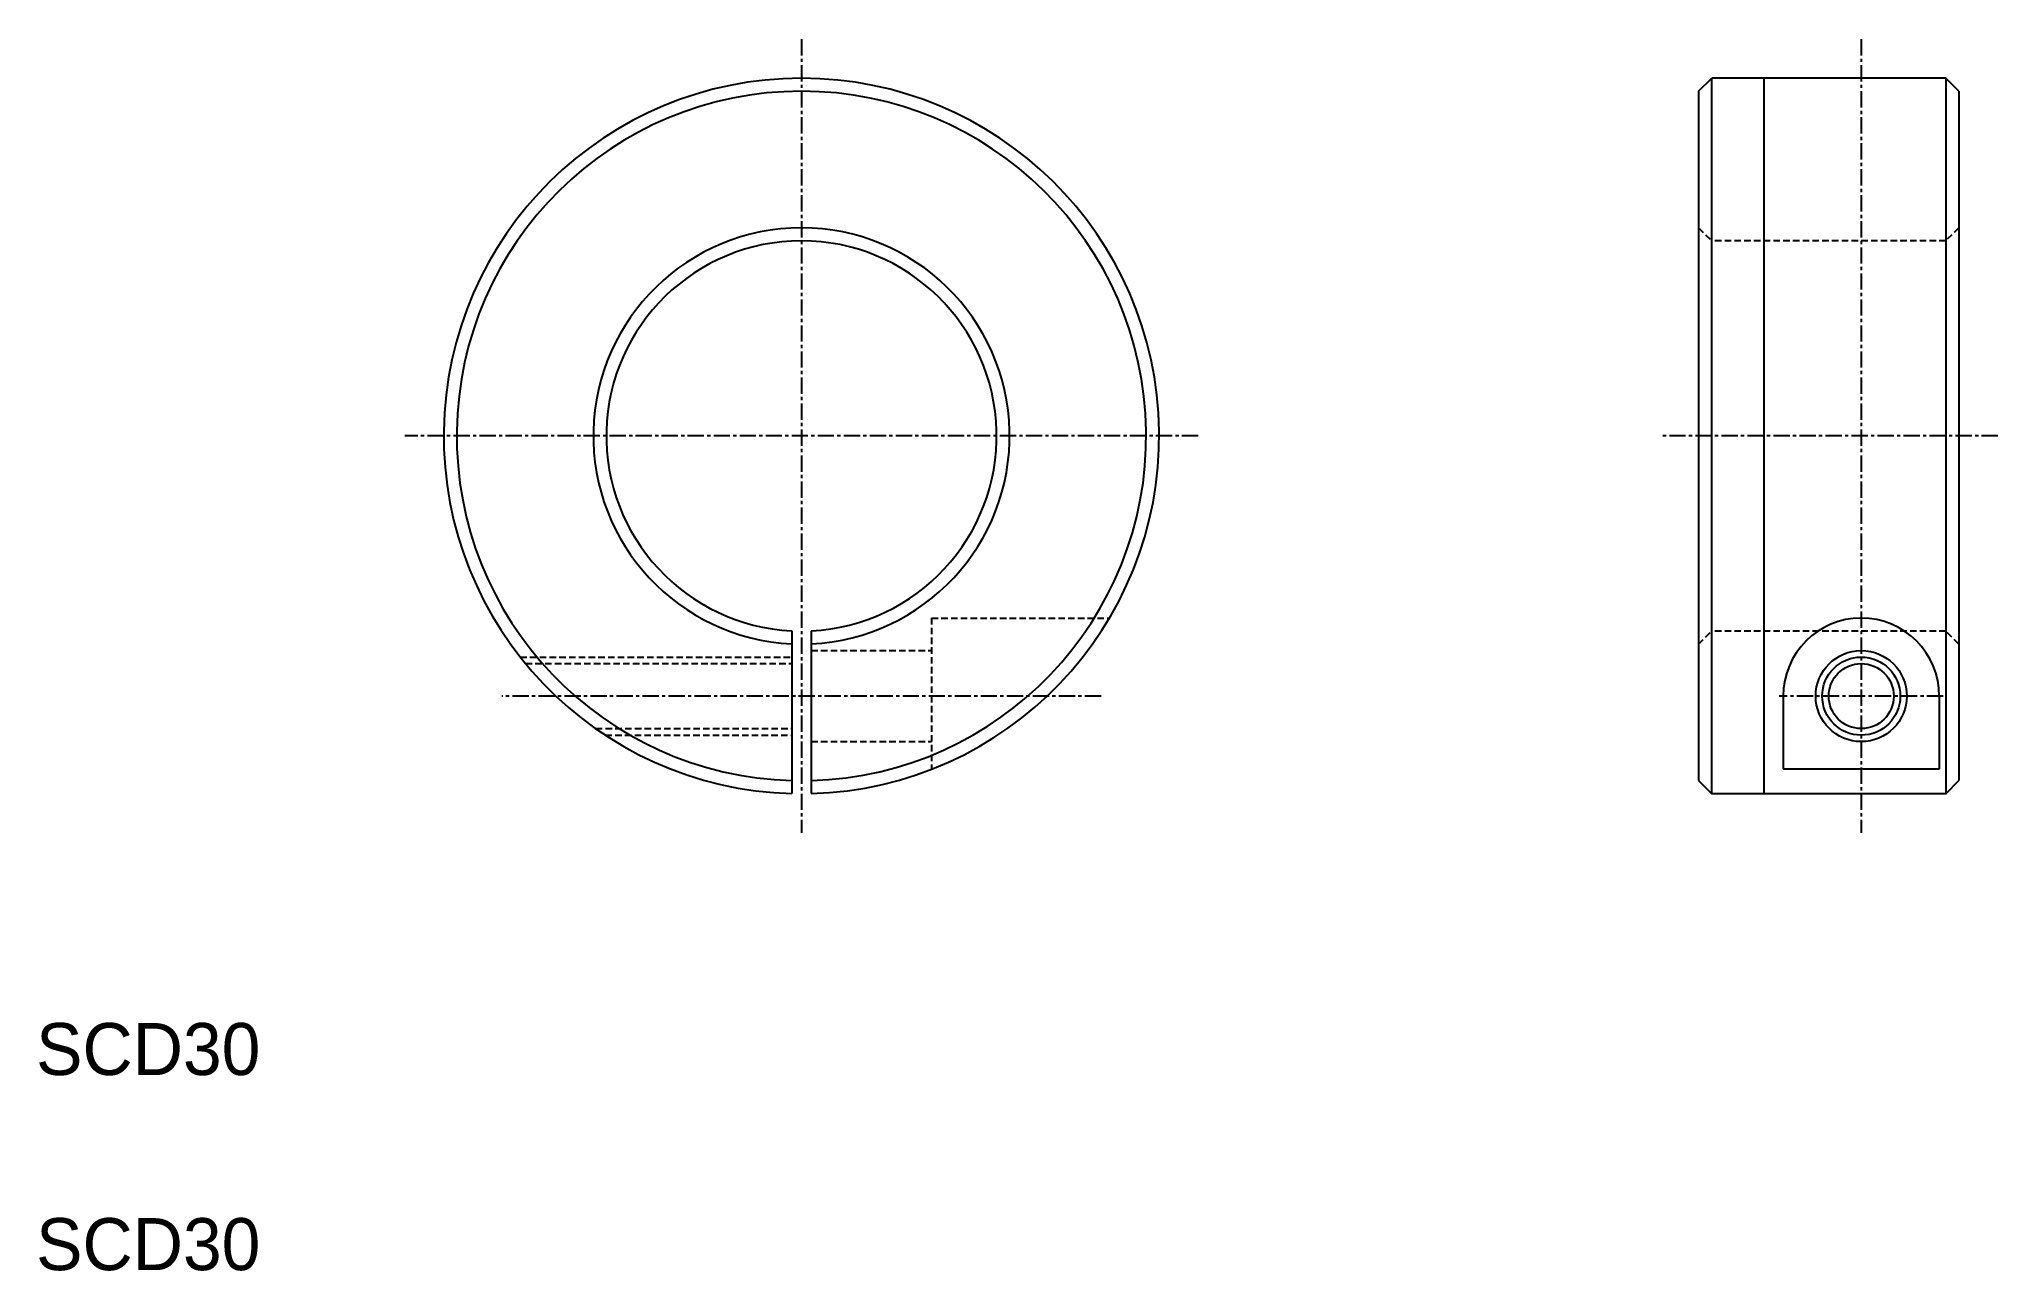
# Model space of a CAD drawing. Extents: x 69 to 220, y 81 to 176.
import ezdxf

# ---------------------------------------------------------------- set-up
doc = ezdxf.new("R2010")
doc.units = 0
doc.linetypes.add('CENTER', pattern=[2, 1.25, -0.25, 0.25, -0.25])
doc.linetypes.add('DASHED', pattern=[0.75, 0.5, -0.25])
doc.layers.get('0').update_dxf_attribs({"linetype": 'CONTINUOUS'})
doc.layers.add('CENTER', color=1, linetype='CENTER')

msp = doc.modelspace()

# ---------------------------------------------------------------- linework, layer by layer
at = {"color": 7, "linetype": 'CONTINUOUS'}
for p, q in [((196.54, 171.52), (197.54, 172.52)), ((201.54, 172.52), (197.54, 172.52)), ((197.54, 117.52), (197.54, 172.52)), ((201.54, 172.52), (201.54, 117.52)), ((215.54, 172.52), (201.54, 172.52)), ((215.54, 172.52), (215.54, 117.52)), ((216.54, 171.52), (215.54, 172.52)), ((196.54, 171.52), (196.54, 118.52)), ((216.54, 171.52), (216.54, 118.52)), ((126.82, 130.04), (126.82, 117.53)), ((128.32, 130.04), (128.32, 117.53)), ((203.04, 125.02), (203.04, 119.41)), ((215.04, 125.02), (215.04, 119.41)), ((215.04, 119.41), (203.04, 119.41)), ((196.54, 118.52), (197.54, 117.52)), ((201.54, 117.52), (197.54, 117.52)), ((215.54, 117.52), (201.54, 117.52)), ((215.54, 117.52), (216.54, 118.52))]:
    msp.add_line(p, q, dxfattribs=at)
at = {"color": 3, "linetype": 'DASHED'}
for p, q in [((196.54, 161.02), (197.54, 160.02)), ((215.54, 160.02), (197.54, 160.02)), ((197.54, 130.02), (197.54, 160.02)), ((216.54, 161.02), (215.54, 160.02)), ((215.54, 160.02), (215.54, 130.02)), ((216.54, 158.27), (216.54, 158.27)), ((216.54, 145.02), (216.54, 145.02)), ((137.57, 131.02), (151.24, 131.02)), ((137.57, 131.02), (137.57, 119.41)), ((196.54, 129.02), (197.54, 130.02)), ((215.54, 130.02), (197.54, 130.02)), ((216.54, 129.02), (215.54, 130.02)), ((105.95, 128.02), (126.82, 128.02)), ((128.32, 128.52), (137.57, 128.52)), ((106.36, 127.52), (126.82, 127.52)), ((111.76, 122.52), (126.82, 122.52)), ((112.5, 122.02), (126.82, 122.02)), ((128.32, 121.52), (137.57, 121.52))]:
    msp.add_line(p, q, dxfattribs=at)
at = {"color": 7, "linetype": 'CONTINUOUS'}
for radius in [3.5, 2.5]:
    msp.add_circle((209.04, 125.02), radius, dxfattribs=at)
at = {"color": 3, "linetype": 'CONTINUOUS'}
msp.add_circle((209.04, 125.02), 3, dxfattribs=at)
at = {"color": 7, "linetype": 'CONTINUOUS'}
for centre, radius, start, end in [((127.57, 145.02), 27.5, 271.5628, 268.4372), ((127.57, 145.02), 26.5, 271.6218, 268.3782), ((127.57, 145.02), 16, 272.6867, 267.3133), ((127.57, 145.02), 15, 272.866, 267.134), ((209.04, 125.02), 6, 360, 180)]:
    msp.add_arc(centre, radius, start, end, dxfattribs=at)
at = {"layer": 'CENTER', "color": 1, "linetype": 'CENTER'}
for p, q in [((127.57, 175.52), (127.57, 114.52)), ((209.04, 175.52), (209.04, 114.52)), ((158.07, 145.02), (97.07, 145.02)), ((219.54, 145.02), (193.54, 145.02)), ((150.6, 125.02), (104.54, 125.02)), ((215.34, 125.02), (202.74, 125.02))]:
    msp.add_line(p, q, dxfattribs=at)

# ---------------------------------------------------------------- texts
at = {"color": 7, "linetype": 'CONTINUOUS'}
for p in [(68.73, 95.89), (68.73, 80.89)]:
    msp.add_text('SCD30', height=4, dxfattribs=at).set_placement(p)

doc.saveas('drawing.dxf')
